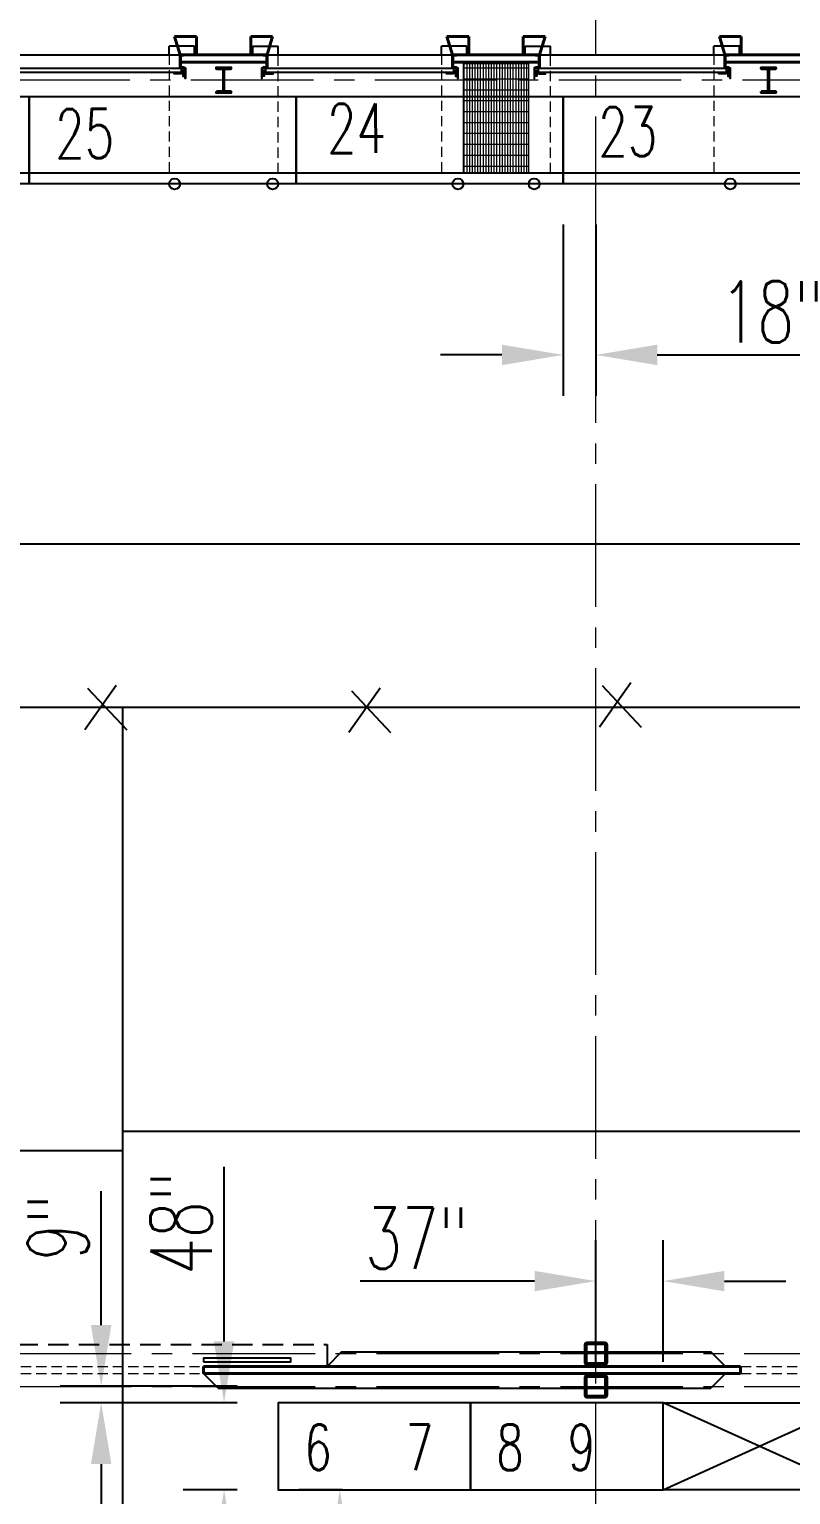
# Model space of a CAD drawing. Header units: inches. Extents: x -1028 to 37906, y -2339 to 19896.
# Drawn here: x 1633 to 2052, y 3352 to 4159 of the extents above; entities that cross this region are included whole.
import ezdxf

# ---------------------------------------------------------------- set-up
doc = ezdxf.new("R2010")
doc.units = ezdxf.units.IN
doc.header["$LTSCALE"] = 90
doc.header["$MEASUREMENT"] = 0
for name, pattern in [('CENTER2', [1.125, 0.75, -0.125, 0.125, -0.125]), ('X02461AFP1$0$HIDDEN2', [0.1875, 0.125, -0.0625]), ('X02461AFP1$0$HIDDEN4', [0.09375, 0.0625, -0.03125])]:
    doc.linetypes.add(name, pattern=pattern)
doc.layers.add('FDIM', color=2, linetype='Continuous')
doc.layers.add('RACKING', color=5, linetype='Continuous')
for name, color, linetype, lineweight in [('X02461AFP1$0$UBOLLARD', 2, 'Continuous', 25), ('X02461AFP1$0$UCB', 1, 'Continuous', 25), ('X02461AFP1$0$UCENTER', 9, 'CENTER2', 13), ('X02461AFP1$0$UCOLS', 6, 'Continuous', 40), ('X02461AFP1$0$UDK_HATCH', 9, 'Continuous', 13), ('X02461AFP1$0$UDKB', 2, 'Continuous', 25), ('X02461AFP1$0$UDKL', 2, 'Continuous', 25), ('X02461AFP1$0$UDKL-1', 9, 'X02461AFP1$0$HIDDEN4', 13), ('X02461AFP1$0$UDKS', 6, 'Continuous', 40), ('X02461AFP1$0$UDR', 1, 'Continuous', 25), ('X02461AFP1$0$UFLSL', 2, 'Continuous', 25), ('X02461AFP1$0$UFUT_WALL', 9, 'X02461AFP1$0$HIDDEN4', 13), ('X02461AFP1$0$USTEEL', 6, 'Continuous', 40), ('X02461AFP1$0$UWI1', 6, 'Continuous', 40), ('X02461AFP1$0$UWI2', 6, 'Continuous', 40), ('X02461AFP1$0$UWI2J', 6, 'Continuous', 40)]:
    doc.layers.add(name, color=color, linetype=linetype, lineweight=lineweight)
doc.styles.add('2thirds', font='romans.shx', dxfattribs={"width": 0.7})
doc.dimstyles.new('2tfrac16', dxfattribs={"dimscale": 360, "dimtxt": 0.0938, "dimasz": 0.0938, "dimexe": 0.0625, "dimexo": 0.0625, "dimgap": 0.01, "dimtad": 1, "dimdec": 4, "dimzin": 1, "dimdsep": 46, "dimlunit": 5, "dimtxsty": '2thirds', "dimcen": 0.09, "dimclrd": 256, "dimclre": 256, "dimclrt": 256, "dimadec": 0, "dimazin": 0, "dimtfac": 0.75, "dimtdec": 4, "dimtofl": 0, "dimtmove": 0, "dimatfit": 0, "dimfxl": 1, "dimfrac": 2, "dimtolj": 1, "dimtzin": 0, "dimarcsym": 0})

# ---------------------------------------------------------------- blocks, each defined once
blk = doc.blocks.new('BAY')
blk.add_lwpolyline([(1, 1), (1, 0), (0, 0), (0, 1)], close=True)
blk = doc.blocks.new('*D135')
at = {"layer": 'Defpoints', "color": 0}
for p in [(1485.98, 4073.99), (3396.98, 4073.99), (1485.98, 3875.57)]:
    blk.add_point(p, dxfattribs=at)
at = {"layer": 'FDIM', "lineweight": -2}
for p, q in [((1485.98, 4051.49), (1485.98, 3853.07)), ((3396.98, 4051.49), (3396.98, 3853.07)), ((3363.21, 3875.57), (1519.75, 3875.57))]:
    blk.add_line(p, q, dxfattribs=at)
at = {"layer": 'FDIM'}
for points in [[(1519.75, 3881.2), (1519.75, 3869.94), (1485.98, 3875.57)], [(3363.21, 3881.2), (3363.21, 3869.94), (3396.98, 3875.57)]]:
    blk.add_solid(points, dxfattribs=at)
at = {"layer": 'FDIM', "insert": (2441.48, 3899.27), "char_height": 33.768, "attachment_point": 5, "style": '2thirds'}
blk.add_mtext('\\A1;13 BAYS @ 147"cc = 1911"cc', dxfattribs=at)
blk = doc.blocks.new('*D136')
at = {"layer": 'Defpoints', "color": 0}
for p in [(1926.98, 4073.99), (1944.98, 4073.99), (1944.98, 3979.74)]:
    blk.add_point(p, dxfattribs=at)
at = {"layer": 'FDIM', "lineweight": -2}
for p, q in [((1926.98, 4051.49), (1926.98, 3957.24)), ((1944.98, 4051.49), (1944.98, 3957.24)), ((1893.21, 3979.74), (1859.45, 3979.74)), ((1978.75, 3979.74), (2071.49, 3979.74))]:
    blk.add_line(p, q, dxfattribs=at)
at = {"layer": 'FDIM'}
for points in [[(1893.21, 3985.37), (1893.21, 3974.11), (1926.98, 3979.74)], [(1978.75, 3985.37), (1978.75, 3974.11), (1944.98, 3979.74)]]:
    blk.add_solid(points, dxfattribs=at)
at = {"layer": 'FDIM', "insert": (2042, 4003.44), "char_height": 33.768, "attachment_point": 5, "style": '2thirds'}
blk.add_mtext('\\A1;18"', dxfattribs=at)
blk = doc.blocks.new('TUNN')
for p, q in [((0, 0), (1, 1)), ((1, 0), (0, 1))]:
    blk.add_line(p, q)
blk.add_lwpolyline([(1, 0), (0, 0), (0, 1), (1, 1)], close=True)
blk = doc.blocks.new('*D170')
at = {"layer": 'Defpoints', "color": 0}
for p in [(1944.98, 3469.93), (1944.98, 3402.99), (1981.98, 3402.99)]:
    blk.add_point(p, dxfattribs=at)
at = {"layer": 'FDIM', "lineweight": -2}
for p, q in [((1944.98, 3425.49), (1944.98, 3492.43)), ((1981.98, 3425.49), (1981.98, 3492.43)), ((1911.21, 3469.93), (1815.09, 3469.93)), ((2015.75, 3469.93), (2049.51, 3469.93))]:
    blk.add_line(p, q, dxfattribs=at)
at = {"layer": 'FDIM'}
for points in [[(1911.21, 3475.55), (1911.21, 3464.3), (1944.98, 3469.93)], [(2015.75, 3475.55), (2015.75, 3464.3), (1981.98, 3469.93)]]:
    blk.add_solid(points, dxfattribs=at)
at = {"layer": 'FDIM', "insert": (1846.27, 3493.63), "char_height": 33.768, "attachment_point": 5, "style": '2thirds'}
blk.add_mtext('\\A1;37"', dxfattribs=at)
blk = doc.blocks.new('*D171')
at = {"layer": 'Defpoints', "color": 0}
for p in [(1740.23, 3402.99), (1769.98, 3402.99), (1769.98, 3354.99)]:
    blk.add_point(p, dxfattribs=at)
at = {"layer": 'FDIM', "lineweight": -2}
for p, q in [((1740.23, 3436.76), (1740.23, 3532.89)), ((1747.48, 3402.99), (1717.73, 3402.99)), ((1747.48, 3354.99), (1717.73, 3354.99)), ((1740.23, 3321.23), (1740.23, 3287.46))]:
    blk.add_line(p, q, dxfattribs=at)
at = {"layer": 'FDIM'}
for points in [[(1734.6, 3436.76), (1745.85, 3436.76), (1740.23, 3402.99)], [(1734.6, 3321.23), (1745.85, 3321.23), (1740.23, 3354.99)]]:
    blk.add_solid(points, dxfattribs=at)
at = {"layer": 'FDIM', "insert": (1716.53, 3501.71), "char_height": 33.768, "attachment_point": 5, "rotation": 90, "style": '2thirds'}
blk.add_mtext('\\A1;48"', dxfattribs=at)
blk = doc.blocks.new('*D172')
at = {"layer": 'Defpoints', "color": 0}
for p in [(1672.55, 3411.99), (1769.98, 3411.99), (1769.98, 3402.99)]:
    blk.add_point(p, dxfattribs=at)
at = {"layer": 'FDIM', "lineweight": -2}
for p, q in [((1672.55, 3445.75), (1672.55, 3519.36)), ((1747.48, 3411.99), (1650.05, 3411.99)), ((1747.48, 3402.99), (1650.05, 3402.99)), ((1672.55, 3369.23), (1672.55, 3335.46))]:
    blk.add_line(p, q, dxfattribs=at)
at = {"layer": 'FDIM'}
for points in [[(1666.92, 3445.75), (1678.17, 3445.75), (1672.55, 3411.99)], [(1666.92, 3369.23), (1678.17, 3369.23), (1672.55, 3402.99)]]:
    blk.add_solid(points, dxfattribs=at)
at = {"layer": 'FDIM', "insert": (1648.85, 3499.44), "char_height": 33.768, "attachment_point": 5, "rotation": 90, "style": '2thirds'}
blk.add_mtext('\\A1;9"', dxfattribs=at)
blk = doc.blocks.new('*D176')
at = {"layer": 'Defpoints', "color": 0}
for p in [(1803.97, 3354.99), (1827.98, 3354.99), (1837.98, 3210.99)]:
    blk.add_point(p, dxfattribs=at)
at = {"layer": 'FDIM', "lineweight": -2}
for p, q in [((1805.48, 3354.99), (1781.47, 3354.99)), ((1803.97, 3244.76), (1803.97, 3321.23)), ((1815.48, 3210.99), (1781.47, 3210.99))]:
    blk.add_line(p, q, dxfattribs=at)
at = {"layer": 'FDIM'}
for points in [[(1798.34, 3321.23), (1809.6, 3321.23), (1803.97, 3354.99)], [(1798.34, 3244.76), (1809.6, 3244.76), (1803.97, 3210.99)]]:
    blk.add_solid(points, dxfattribs=at)
at = {"layer": 'FDIM', "insert": (1780.27, 3282.99), "char_height": 33.768, "attachment_point": 5, "rotation": 90, "style": '2thirds'}
blk.add_mtext('\\A1;144"', dxfattribs=at)

msp = doc.modelspace()

# ---------------------------------------------------------------- hatches: boundary and pattern name
at = {"layer": 'X02461AFP1$0$UDK_HATCH'}
h = msp.add_hatch(dxfattribs=at)
h.set_pattern_fill('GRATE', color=256, scale=48, angle=90, style=0)
h.set_pattern_definition([(90, (6688.9984, -722.2641), (-1.5, 9e-17), []), (180, (6688.9984, -722.264), (-7e-16, -6), [])])
h.paths.add_polyline_path([(1871.977078, 4139.986166), (1871.977078, 4087.855835), (1871.977078, 4079.860913), (1907.977078, 4079.860913), (1907.977078, 4087.855835), (1907.977078, 4139.986166)])

# ---------------------------------------------------------------- linework, layer by layer
for p, q in [((1680.893885, 3797.766645), (1663.6385, 3773.333137)), ((1665.076428, 3796.329363), (1686.64566, 3773.333137)), ((1826.126366, 3796.329399), (1808.87098, 3771.895891)), ((1810.308909, 3794.892117), (1831.87814, 3771.895891)), ((1964.169204, 3799.203927), (1946.913819, 3774.770419)), ((1948.351747, 3797.766645), (1969.920979, 3774.770419)), ((3719.001186, 3785.719707), (1475.538227, 3785.719707)), ((1684.443463, 3552.396728), (1684.443463, 3785.719707)), ((1684.443463, 3306.098676), (1684.443463, 3552.396728)), ((1684.443463, 3552.396728), (2704.42804, 3552.396728)), ((1475.538227, 3541.872902), (1684.451551, 3541.872902))]:
    msp.add_line(p, q)
at = {"layer": 'X02461AFP1$0$UBOLLARD'}
for centre in [(1712.981002, 4073.860913), (1766.981002, 4073.860913), (1868.981002, 4073.860913), (1910.981002, 4073.860913), (2018.981002, 4073.860913)]:
    msp.add_circle(centre, 3, dxfattribs=at)
at = {"layer": 'X02461AFP1$0$UCB'}
for p, q in [((1804.978386, 3430.985913), (1796.978386, 3422.985913)), ((1804.978386, 3430.985913), (2008.338724, 3430.985913)), ((2016.338724, 3422.985913), (2008.338724, 3430.985913)), ((1736.978386, 3410.985913), (1728.978386, 3418.985913)), ((2016.338724, 3418.985913), (2008.338724, 3410.985913)), ((1736.978386, 3410.985913), (2008.338724, 3410.985913))]:
    msp.add_line(p, q, dxfattribs=at)
at = {"layer": 'X02461AFP1$0$UCENTER'}
for p, q in [((1944.978386, -1727.709065), (1944.978386, 4853.515788)), ((7358.264777, 4130.985913), (1014.154905, 4130.985913)), ((1014.154905, 3429.985913), (4031.200625, 3429.985913)), ((1014.154905, 3411.985913), (4031.200625, 3411.985913))]:
    msp.add_line(p, q, dxfattribs=at)
at = {"layer": 'X02461AFP1$0$UCOLS'}
for points in [[(1735.983502, 4124.685913), (1735.983502, 4124.155913), (1743.978502, 4124.155913), (1743.978502, 4124.685913), (1740.916002, 4124.685913, -0.4142135624), (1740.133502, 4125.468413), (1740.133502, 4136.503413, -0.4142135624), (1740.916002, 4137.285913), (1743.978502, 4137.285913), (1743.978502, 4137.815913), (1735.983502, 4137.815913), (1735.983502, 4137.285913), (1739.046002, 4137.285913, -0.4142135624), (1739.828502, 4136.503413), (1739.828502, 4125.468413, -0.4142135624), (1739.046002, 4124.685913)], [(2035.983502, 4124.685913), (2035.983502, 4124.155913), (2043.978502, 4124.155913), (2043.978502, 4124.685913), (2040.916002, 4124.685913, -0.4142135624), (2040.133502, 4125.468413), (2040.133502, 4136.503413, -0.4142135624), (2040.916002, 4137.285913), (2043.978502, 4137.285913), (2043.978502, 4137.815913), (2035.983502, 4137.815913), (2035.983502, 4137.285913), (2039.046002, 4137.285913, -0.4142135624), (2039.828502, 4136.503413), (2039.828502, 4125.468413, -0.4142135624), (2039.046002, 4124.685913)], [(1938.978386, 3425.235913, 0.4142135624), (1940.228386, 3423.985913), (1949.728386, 3423.985913, 0.4142135624), (1950.978386, 3425.235913), (1950.978386, 3434.735913, 0.4142135624), (1949.728386, 3435.985913), (1940.228386, 3435.985913, 0.4142135624), (1938.978386, 3434.735913)], [(1939.603386, 3425.235913, 0.4142135624), (1940.228386, 3424.610913), (1949.728386, 3424.610913, 0.4142135624), (1950.353386, 3425.235913), (1950.353386, 3434.735913, 0.4142135624), (1949.728386, 3435.360913), (1940.228386, 3435.360913, 0.4142135624), (1939.603386, 3434.735913)], [(1938.978386, 3407.235913, 0.4142135624), (1940.228386, 3405.985913), (1949.728386, 3405.985913, 0.4142135624), (1950.978386, 3407.235913), (1950.978386, 3416.735913, 0.4142135624), (1949.728386, 3417.985913), (1940.228386, 3417.985913, 0.4142135624), (1938.978386, 3416.735913)], [(1939.603386, 3407.235913, 0.4142135624), (1940.228386, 3406.610913), (1949.728386, 3406.610913, 0.4142135624), (1950.353386, 3407.235913), (1950.353386, 3416.735913, 0.4142135624), (1949.728386, 3417.360913), (1940.228386, 3417.360913, 0.4142135624), (1939.603386, 3416.735913)]]:
    msp.add_lwpolyline(points, format="xyb", close=True, dxfattribs=at)
at = {"layer": 'X02461AFP1$0$UDK_HATCH'}
msp.add_lwpolyline([(1871.977078, 4139.986166), (1871.977078, 4087.855835), (1871.977078, 4087.855835), (1871.977078, 4079.860913), (1907.977078, 4079.860913), (1907.977078, 4087.855835), (1907.977078, 4087.855835), (1907.977078, 4139.986166)], close=True, dxfattribs=at)
at = {"layer": 'X02461AFP1$0$UDKB'}
for p, q in [((1723.978386, 4149.735913), (1709.978386, 4149.735913)), ((1709.978386, 4144.985913), (1709.978386, 4149.735913)), ((1723.978386, 4144.985913), (1723.978386, 4149.735913)), ((1755.978386, 4149.735913), (1769.978386, 4149.735913)), ((1755.978386, 4144.985913), (1755.978386, 4149.735913)), ((1769.978386, 4144.985913), (1769.978386, 4149.735913)), ((1873.978386, 4149.735913), (1859.978386, 4149.735913)), ((1859.978386, 4144.985913), (1859.978386, 4149.735913)), ((1873.978386, 4144.985913), (1873.978386, 4149.735913)), ((1905.978386, 4149.735913), (1919.978386, 4149.735913)), ((1905.978386, 4144.985913), (1905.978386, 4149.735913)), ((1919.978386, 4144.985913), (1919.978386, 4149.735913)), ((2023.978386, 4149.735913), (2009.978386, 4149.735913)), ((2009.978386, 4144.985913), (2009.978386, 4149.735913)), ((2023.978386, 4144.985913), (2023.978386, 4149.735913))]:
    msp.add_line(p, q, dxfattribs=at)
at = {"layer": 'X02461AFP1$0$UDKL'}
msp.add_line((3377.981002, 4079.860913), (1456.978386, 4079.860913), dxfattribs=at)
at = {"layer": 'X02461AFP1$0$UDKL-1'}
for p, q in [((1709.981002, 4144.985913), (1709.981002, 4079.860913)), ((1769.981002, 4079.860913), (1769.981002, 4144.985913)), ((1859.981002, 4144.985913), (1859.981002, 4079.860913)), ((1919.981002, 4079.860913), (1919.981002, 4144.985913)), ((2009.981002, 4144.985913), (2009.981002, 4079.860913))]:
    msp.add_line(p, q, dxfattribs=at)
at = {"layer": 'X02461AFP1$0$UDKS'}
for p, q in [((1724.981002, 4154.985913), (1712.981002, 4154.985913)), ((1715.981002, 4144.985913), (1712.981002, 4154.985913)), ((1724.981002, 4144.985913), (1724.981002, 4154.985913)), ((1754.97577, 4154.985913), (1766.97577, 4154.985913)), ((1754.97577, 4144.985913), (1754.97577, 4154.985913)), ((1763.97577, 4144.985913), (1766.97577, 4154.985913)), ((1874.981002, 4154.985913), (1862.981002, 4154.985913)), ((1865.981002, 4144.985913), (1862.981002, 4154.985913)), ((1874.981002, 4144.985913), (1874.981002, 4154.985913)), ((1904.97577, 4154.985913), (1916.97577, 4154.985913)), ((1904.97577, 4144.985913), (1904.97577, 4154.985913)), ((1913.97577, 4144.985913), (1916.97577, 4154.985913)), ((2024.981002, 4154.985913), (2012.981002, 4154.985913)), ((2015.981002, 4144.985913), (2012.981002, 4154.985913)), ((2024.981002, 4144.985913), (2024.981002, 4154.985913))]:
    msp.add_line(p, q, dxfattribs=at)
at = {"layer": 'X02461AFP1$0$UDR', "linetype": 'X02461AFP1$0$HIDDEN2'}
for p, q in [((1558.978386, 3434.985913), (1796.978493, 3434.985913)), ((1796.978386, 3434.985913), (1796.978386, 3422.985913)), ((1796.978493, 3434.985913), (1796.978493, 3422.985913))]:
    msp.add_line(p, q, dxfattribs=at)
at = {"layer": 'X02461AFP1$0$UDR'}
for points in [[(1716.835438, 4137.420018), (1613.121334, 4137.420018), (1613.121334, 4135.420018), (1716.835438, 4135.420018)], [(1716.076106, 4137.735913), (1718.987099, 4137.735913), (1718.987099, 4131.967613), (1718.876355, 4131.967613), (1718.876355, 4137.610288), (1716.076106, 4137.610288)], [(1716.458745, 4135.129622), (1717.817171, 4135.129622), (1717.817171, 4136.003116), (1718.695313, 4136.003116), (1718.695313, 4133.669878), (1717.817171, 4133.669878), (1717.817171, 4134.710872), (1716.458745, 4134.710872)], [(1763.880666, 4137.735913), (1760.969673, 4137.735913), (1760.969673, 4131.967613), (1761.080418, 4131.967613), (1761.080418, 4137.610288), (1763.880666, 4137.610288)], [(1763.498028, 4135.129622), (1762.139602, 4135.129622), (1762.139602, 4136.003116), (1761.26146, 4136.003116), (1761.26146, 4133.669878), (1762.139602, 4133.669878), (1762.139602, 4134.710872), (1763.498028, 4134.710872)], [(1866.835438, 4137.420018), (1763.121334, 4137.420018), (1763.121334, 4135.420018), (1866.835438, 4135.420018)], [(1866.076106, 4137.735913), (1868.987099, 4137.735913), (1868.987099, 4131.967613), (1868.876355, 4131.967613), (1868.876355, 4137.610288), (1866.076106, 4137.610288)], [(1866.458745, 4135.129622), (1867.817171, 4135.129622), (1867.817171, 4136.003116), (1868.695313, 4136.003116), (1868.695313, 4133.669878), (1867.817171, 4133.669878), (1867.817171, 4134.710872), (1866.458745, 4134.710872)], [(1913.880666, 4137.735913), (1910.969673, 4137.735913), (1910.969673, 4131.967613), (1911.080418, 4131.967613), (1911.080418, 4137.610288), (1913.880666, 4137.610288)], [(1913.498028, 4135.129622), (1912.139602, 4135.129622), (1912.139602, 4136.003116), (1911.26146, 4136.003116), (1911.26146, 4133.669878), (1912.139602, 4133.669878), (1912.139602, 4134.710872), (1913.498028, 4134.710872)], [(2016.835438, 4137.420018), (1913.121334, 4137.420018), (1913.121334, 4135.420018), (2016.835438, 4135.420018)], [(2016.076106, 4137.735913), (2018.987099, 4137.735913), (2018.987099, 4131.967613), (2018.876355, 4131.967613), (2018.876355, 4137.610288), (2016.076106, 4137.610288)], [(2016.458745, 4135.129622), (2017.817171, 4135.129622), (2017.817171, 4136.003116), (2018.695313, 4136.003116), (2018.695313, 4133.669878), (2017.817171, 4133.669878), (2017.817171, 4134.710872), (2016.458745, 4134.710872)], [(1728.978386, 3425.447066), (1776.978328, 3425.446851), (1776.978333, 3427.446851), (1728.978391, 3427.447066)]]:
    msp.add_lwpolyline(points, close=True, dxfattribs=at)
for points in [[(1716.458745, 4135.420018), (1716.458745, 4134.504027), (1712.693851, 4134.504027), (1712.693851, 4135.420018)], [(1717.584357, 4134.098137), (1717.584357, 4133.27253), (1718.862099, 4133.27253), (1718.862099, 4136.28753), (1717.584357, 4136.28753), (1717.584357, 4135.331783)], [(1717.817171, 4135.129622), (1717.817171, 4134.710872)], [(1762.372416, 4134.098137), (1762.372416, 4133.27253), (1761.094673, 4133.27253), (1761.094673, 4136.28753), (1762.372416, 4136.28753), (1762.372416, 4135.331783)], [(1762.139602, 4135.129622), (1762.139602, 4134.710872)], [(1763.498028, 4135.420018), (1763.498028, 4134.504027), (1767.262922, 4134.504027), (1767.262922, 4135.420018)], [(1866.458745, 4135.420018), (1866.458745, 4134.504027), (1862.693851, 4134.504027), (1862.693851, 4135.420018)], [(1867.584357, 4134.098137), (1867.584357, 4133.27253), (1868.862099, 4133.27253), (1868.862099, 4136.28753), (1867.584357, 4136.28753), (1867.584357, 4135.331783)], [(1867.817171, 4135.129622), (1867.817171, 4134.710872)], [(1912.372416, 4134.098137), (1912.372416, 4133.27253), (1911.094673, 4133.27253), (1911.094673, 4136.28753), (1912.372416, 4136.28753), (1912.372416, 4135.331783)], [(1912.139602, 4135.129622), (1912.139602, 4134.710872)], [(1913.498028, 4135.420018), (1913.498028, 4134.504027), (1917.262922, 4134.504027), (1917.262922, 4135.420018)], [(2016.458745, 4135.420018), (2016.458745, 4134.504027), (2012.693851, 4134.504027), (2012.693851, 4135.420018)], [(2017.584357, 4134.098137), (2017.584357, 4133.27253), (2018.862099, 4133.27253), (2018.862099, 4136.28753), (2017.584357, 4136.28753), (2017.584357, 4135.331783)], [(2017.817171, 4135.129622), (2017.817171, 4134.710872)]]:
    msp.add_lwpolyline(points, dxfattribs=at)
at = {"layer": 'X02461AFP1$0$UFLSL'}
for p, q in [((1613.97577, 4144.985913), (1715.981002, 4144.985913)), ((1763.97577, 4144.985913), (1865.981002, 4144.985913)), ((1913.97577, 4144.985913), (2015.981002, 4144.985913))]:
    msp.add_line(p, q, dxfattribs=at)
at = {"layer": 'X02461AFP1$0$UFUT_WALL'}
for p, q in [((1408.978386, 3422.985913), (2577.228386, 3422.985913)), ((1408.978386, 3418.985913), (2577.228386, 3418.985913))]:
    msp.add_line(p, q, dxfattribs=at)
at = {"layer": 'X02461AFP1$0$USTEEL'}
for points in [[(1716.202102, 4144.043725, -0.366629364), (1716.576328, 4144.485484), (1717.878077, 4144.702442, 0.2463743815), (1718.252302, 4144.985913), (1718.252302, 4144.985913), (1715.981002, 4144.985913), (1715.981002, 4137.735913), (1718.252302, 4137.735913), (1718.252302, 4137.735913, 0.2463743815), (1717.878077, 4138.019384), (1716.576328, 4138.236342, -0.366629364), (1716.202102, 4138.6781)], [(1763.759902, 4144.043725, 0.366629364), (1763.385677, 4144.485484), (1762.083928, 4144.702442, -0.2463743815), (1761.709702, 4144.985913), (1761.709702, 4144.985913), (1763.981002, 4144.985913), (1763.981002, 4137.735913), (1761.709702, 4137.735913), (1761.709702, 4137.735913, -0.2463743815), (1762.083928, 4138.019384), (1763.385677, 4138.236342, 0.366629364), (1763.759902, 4138.6781)], [(1866.202102, 4144.043725, -0.366629364), (1866.576328, 4144.485484), (1867.878077, 4144.702442, 0.2463743815), (1868.252302, 4144.985913), (1868.252302, 4144.985913), (1865.981002, 4144.985913), (1865.981002, 4137.735913), (1868.252302, 4137.735913), (1868.252302, 4137.735913, 0.2463743815), (1867.878077, 4138.019384), (1866.576328, 4138.236342, -0.366629364), (1866.202102, 4138.6781)], [(1913.759902, 4144.043725, 0.366629364), (1913.385677, 4144.485484), (1912.083928, 4144.702442, -0.2463743815), (1911.709702, 4144.985913), (1911.709702, 4144.985913), (1913.981002, 4144.985913), (1913.981002, 4137.735913), (1911.709702, 4137.735913), (1911.709702, 4137.735913, -0.2463743815), (1912.083928, 4138.019384), (1913.385677, 4138.236342, 0.366629364), (1913.759902, 4138.6781)], [(2016.202102, 4144.043725, -0.366629364), (2016.576328, 4144.485484), (2017.878077, 4144.702442, 0.2463743815), (2018.252302, 4144.985913), (2018.252302, 4144.985913), (2015.981002, 4144.985913), (2015.981002, 4137.735913), (2018.252302, 4137.735913), (2018.252302, 4137.735913, 0.2463743815), (2017.878077, 4138.019384), (2016.576328, 4138.236342, -0.366629364), (2016.202102, 4138.6781)]]:
    msp.add_lwpolyline(points, format="xyb", close=True, dxfattribs=at)
at = {"layer": 'X02461AFP1$0$UWI1'}
for p, q in [((1763.981002, 4144.985913), (1715.981002, 4144.985913)), ((1763.981002, 4140.985913), (1715.981002, 4140.985913)), ((1913.981002, 4144.985913), (1865.981002, 4144.985913)), ((1913.981002, 4140.985913), (1865.981002, 4140.985913)), ((2063.981002, 4144.985913), (2015.981002, 4144.985913)), ((2063.97577, 4140.985913), (2015.981002, 4140.985913)), ((1728.978386, 3422.985913), (2024.580184, 3422.985913)), ((1728.978386, 3418.985913), (2024.580184, 3418.985913))]:
    msp.add_line(p, q, dxfattribs=at)
at = {"layer": 'X02461AFP1$0$UWI2'}
for p, q in [((1728.978386, 3422.985913), (1728.978386, 3418.985913)), ((2024.580184, 3418.985913), (2024.580184, 3422.985913))]:
    msp.add_line(p, q, dxfattribs=at)
at = {"layer": 'X02461AFP1$0$UWI2J'}
for p, q in [((1715.981002, 4139.986068), (1715.981002, 4144.985913)), ((1763.981005, 4139.986068), (1763.97577, 4144.985913)), ((1865.981002, 4139.986068), (1865.981002, 4144.985913)), ((1913.981005, 4139.986068), (1913.97577, 4144.985913)), ((2015.981002, 4139.986068), (2015.981002, 4144.985913))]:
    msp.add_line(p, q, dxfattribs=at)

# ---------------------------------------------------------------- block references
at = {"layer": 'RACKING', "zscale": 48}
for p, xscale, yscale, rotation in [((1632.982968, 4073.989691), 48, 147, 90), ((1779.982968, 4073.989691), 48, 147, 90), ((1926.982968, 4073.989691), 48, 147, 90), ((2073.982968, 4073.989691), 48, 147, 90), ((1769.978386, 3354.994952), -48, 106, 270), ((1875.978386, 3354.994952), -48, 106, 270)]:
    msp.add_blockref('BAY', p, dxfattribs=dict(at, xscale=xscale, yscale=yscale, rotation=rotation))
at = {"layer": 'RACKING', "xscale": 106, "yscale": 48, "zscale": 106}
msp.add_blockref('TUNN', (1981.978386, 3354.994952), dxfattribs=at)

# ---------------------------------------------------------------- texts
at = {"style": '2thirds', "width": 0.7}
for s, p in [('25', (1647.246961, 4087.874757)), ('24', (1796.95727, 4090.715106)), ('23', (1946.307303, 4088.972345))]:
    msp.add_text(s, height=27.1613344, rotation=0.426522856, dxfattribs=at).set_placement(p)
at = {"layer": 'FDIM', "style": '2thirds', "width": 0.7}
for s, p in [('6   7', (1784.375269, 3365.798641)), ('8  9', (1890.125269, 3365.798641))]:
    msp.add_text(s, height=25.2085466, dxfattribs=at).set_placement(p)

# ---------------------------------------------------------------- dimensions: what is measured, and where the dimension line sits
at = {"layer": 'FDIM'}
dim = msp.add_linear_dim(base=(1485.982968, 3875.571592), p1=(3396.982968, 4073.989691), p2=(1485.982968, 4073.989691), text='13 BAYS @ 147"cc = <>cc', dimstyle='2tfrac16', override={"dimpost": '"'}, dxfattribs=at)
dim.commit()
dim.dimension.update_dxf_attribs({"geometry": '*D135', "text_midpoint": (2441.482968, 3899.271592)})
for base, p1, p2, picture, middle in [((1944.978386, 3979.740837), (1926.982968, 4073.989691), (1944.978386, 4073.989691), '*D136', (2042.003186, 4003.440837)), ((1944.978386, 3469.925293), (1981.978386, 3402.994952), (1944.978386, 3402.994952), '*D170', (1846.265186, 3493.625293))]:
    dim = msp.add_linear_dim(base=base, p1=p1, p2=p2, dimstyle='2tfrac16', override={"dimpost": '"'}, dxfattribs=at)
    dim.commit()
    dim.dimension.update_dxf_attribs({"geometry": picture, "text_midpoint": middle})
for base, p1, p2, picture, middle in [((1740.22513, 3402.994952), (1769.978386, 3354.994952), (1769.978386, 3402.994952), '*D171', (1716.52513, 3501.708152)), ((1672.545338, 3411.985913), (1769.978386, 3402.994952), (1769.978386, 3411.985913), '*D172', (1648.845338, 3499.443113)), ((1803.971908, 3354.994952), (1837.978386, 3210.994952), (1827.978386, 3354.994952), '*D176', (1780.271908, 3282.994952))]:
    dim = msp.add_linear_dim(base=base, p1=p1, p2=p2, angle=90, dimstyle='2tfrac16', override={"dimpost": '"'}, dxfattribs=at)
    dim.commit()
    dim.dimension.update_dxf_attribs({"geometry": picture, "text_midpoint": middle})

doc.saveas('drawing.dxf')
